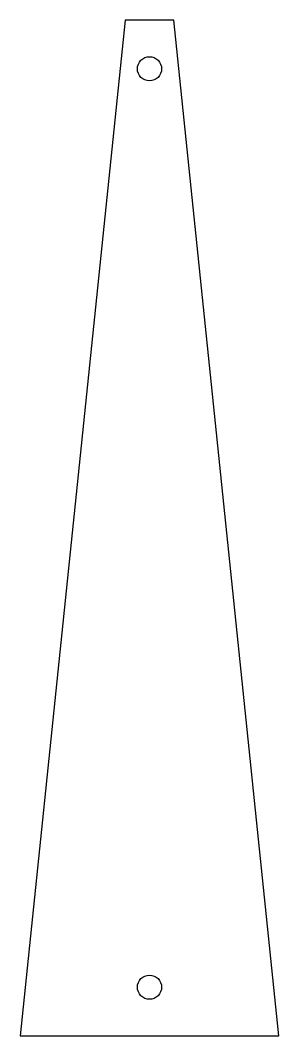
# Model space of a CAD drawing. Header units: millimetres. Extents: x -8 to 8, y 0 to 62.8.
import ezdxf

# ---------------------------------------------------------------- set-up
doc = ezdxf.new("R2010")
doc.units = ezdxf.units.MM
doc.layers.add('CUT_INNER', color=6, linetype='Continuous')
doc.layers.add('CUT_OUTER', color=1, linetype='Continuous')

msp = doc.modelspace()

# ---------------------------------------------------------------- linework, layer by layer
at = {"layer": 'CUT_INNER'}
for centre in [(0, 59.832), (0, 3)]:
    msp.add_circle(centre, 0.75, dxfattribs=at)
at = {"layer": 'CUT_OUTER'}
msp.add_lwpolyline([(-8, 0), (8, 0), (1.5, 62.832), (-1.5, 62.832)], close=True, dxfattribs=at)

doc.saveas('drawing.dxf')
